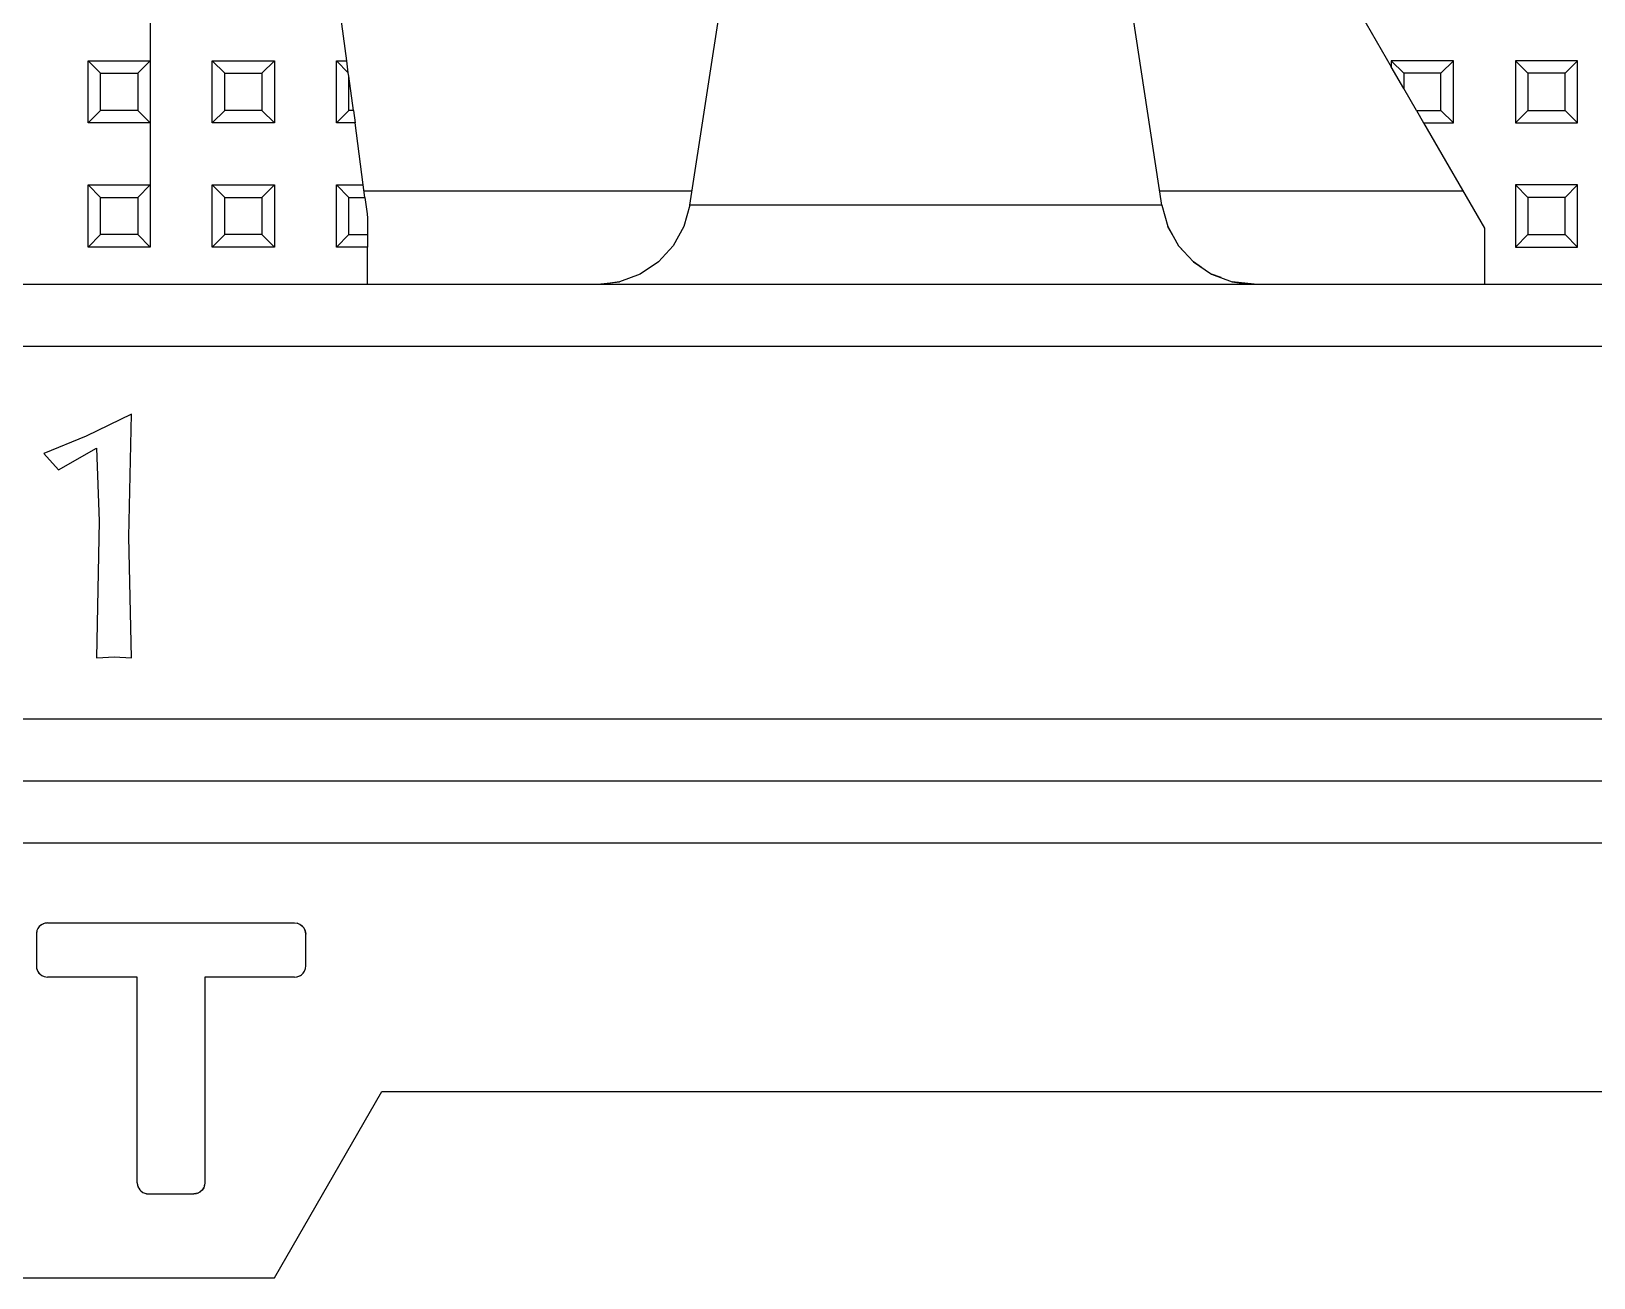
# Model space of a CAD drawing. Header units: millimetres. Extents: x 0 to 125, y 0 to 180.
# Drawn here: x 30.23 to 55.41, y 126.8 to 146.88 of the extents above; entities that cross this region are included whole.
import ezdxf

# ---------------------------------------------------------------- set-up
doc = ezdxf.new("R2010")
doc.units = ezdxf.units.MM

# ---------------------------------------------------------------- blocks, each defined once
blk = doc.blocks.new('CHINT_7200accf6e0c55f6a13e2ec68f27ea84_FACE_0')
at = {"color": 7, "linetype": 'CONTINUOUS', "true_color": 0x40d9ff}
for p, q in [((32.15, 161.4), (32.15, 144.4)), ((40.846, 144.072), (41.611, 149.046)), ((48.454, 144.072), (47.689, 149.046)), ((51.15, 148.034), (52.15, 146.302)), ((35.317, 146.4), (35.183, 147.4)), ((31.35, 146.2), (31.15, 146.4)), ((31.15, 145.4), (31.15, 146.4)), ((31.15, 146.4), (32.15, 146.4)), ((31.95, 146.2), (32.15, 146.4)), ((32.15, 146.4), (32.15, 145.4)), ((33.35, 146.2), (33.15, 146.4)), ((33.15, 145.4), (33.15, 146.4)), ((33.15, 146.4), (34.15, 146.4)), ((33.95, 146.2), (34.15, 146.4)), ((34.15, 146.4), (34.15, 145.4)), ((35.342, 146.208), (35.15, 146.4)), ((35.15, 145.4), (35.15, 146.4)), ((35.15, 146.4), (35.317, 146.4)), ((35.342, 146.208), (35.317, 146.4)), ((52.35, 146.2), (52.15, 146.4)), ((52.15, 146.4), (52.15, 146.302)), ((53.15, 146.4), (52.15, 146.4)), ((52.35, 145.956), (52.15, 146.302)), ((52.95, 146.2), (53.15, 146.4)), ((53.15, 145.4), (53.15, 146.4)), ((54.35, 146.2), (54.15, 146.4)), ((55.15, 146.4), (54.15, 146.4)), ((54.15, 146.4), (54.15, 145.4)), ((54.95, 146.2), (55.15, 146.4)), ((55.15, 145.4), (55.15, 146.4)), ((31.35, 146.2), (31.95, 146.2)), ((31.35, 145.6), (31.35, 146.2)), ((31.95, 146.2), (31.95, 145.6)), ((33.35, 146.2), (33.95, 146.2)), ((33.35, 145.6), (33.35, 146.2)), ((33.95, 146.2), (33.95, 145.6)), ((35.35, 146.15), (35.342, 146.208)), ((35.35, 145.6), (35.35, 146.15)), ((35.423, 145.6), (35.35, 146.15)), ((52.95, 146.2), (52.35, 146.2)), ((52.35, 146.2), (52.35, 145.956)), ((52.95, 145.6), (52.95, 146.2)), ((54.95, 146.2), (54.35, 146.2)), ((54.35, 146.2), (54.35, 145.6)), ((54.95, 145.6), (54.95, 146.2)), ((52.555, 145.6), (52.35, 145.956)), ((31.35, 145.6), (31.15, 145.4)), ((31.95, 145.6), (31.35, 145.6)), ((31.95, 145.6), (32.15, 145.4)), ((33.35, 145.6), (33.15, 145.4)), ((33.95, 145.6), (33.35, 145.6)), ((33.95, 145.6), (34.15, 145.4)), ((35.35, 145.6), (35.15, 145.4)), ((35.423, 145.6), (35.35, 145.6)), ((35.423, 145.6), (35.45, 145.4)), ((52.555, 145.6), (52.95, 145.6)), ((52.95, 145.6), (53.15, 145.4)), ((54.35, 145.6), (54.15, 145.4)), ((54.35, 145.6), (54.95, 145.6)), ((54.95, 145.6), (55.15, 145.4)), ((32.15, 145.4), (31.15, 145.4)), ((34.15, 145.4), (33.15, 145.4)), ((35.45, 145.4), (35.15, 145.4)), ((35.583, 144.4), (35.45, 145.4)), ((54.15, 145.4), (55.15, 145.4)), ((31.35, 144.2), (31.15, 144.4)), ((31.15, 143.4), (31.15, 144.4)), ((31.15, 144.4), (32.15, 144.4)), ((31.95, 144.2), (32.15, 144.4)), ((32.15, 144.4), (32.15, 143.4)), ((33.35, 144.2), (33.15, 144.4)), ((33.15, 143.4), (33.15, 144.4)), ((33.15, 144.4), (34.15, 144.4)), ((33.95, 144.2), (34.15, 144.4)), ((34.15, 144.4), (34.15, 143.4)), ((35.35, 144.2), (35.15, 144.4)), ((35.15, 143.4), (35.15, 144.4)), ((35.15, 144.4), (35.583, 144.4)), ((40.881, 144.3), (35.597, 144.3)), ((53.306, 144.3), (48.419, 144.3)), ((54.35, 144.2), (54.15, 144.4)), ((55.15, 144.4), (54.15, 144.4)), ((54.15, 144.4), (54.15, 143.4)), ((54.95, 144.2), (55.15, 144.4)), ((55.15, 143.4), (55.15, 144.4)), ((31.35, 144.2), (31.95, 144.2)), ((31.35, 143.6), (31.35, 144.2)), ((31.95, 144.2), (31.95, 143.6)), ((33.35, 144.2), (33.95, 144.2)), ((33.35, 143.6), (33.35, 144.2)), ((33.95, 144.2), (33.95, 143.6)), ((35.35, 143.6), (35.35, 144.2)), ((54.95, 144.2), (54.35, 144.2)), ((54.35, 144.2), (54.35, 143.6)), ((54.95, 143.6), (54.95, 144.2)), ((31.35, 143.6), (31.15, 143.4)), ((31.95, 143.6), (31.35, 143.6)), ((31.95, 143.6), (32.15, 143.4)), ((33.35, 143.6), (33.15, 143.4)), ((33.95, 143.6), (33.35, 143.6)), ((33.95, 143.6), (34.15, 143.4)), ((35.35, 143.6), (35.15, 143.4)), ((48.621, 143.601), (48.549, 143.731)), ((54.35, 143.6), (54.15, 143.4)), ((54.35, 143.6), (54.95, 143.6)), ((54.95, 143.6), (55.15, 143.4)), ((32.15, 143.4), (31.15, 143.4)), ((34.15, 143.4), (33.15, 143.4)), ((35.65, 143.4), (35.15, 143.4)), ((35.65, 142.8), (35.65, 143.4)), ((48.826, 143.307), (48.721, 143.422)), ((54.15, 143.4), (55.15, 143.4)), ((49.093, 143.073), (48.96, 143.162)), ((39.363, 142.8), (39.714, 142.842)), ((49.406, 142.908), (49.254, 142.964)), ((49.937, 142.8), (49.586, 142.842)), ((30.387, 132.477), (30.362, 132.455)), ((30.417, 132.495), (30.396, 132.483)), ((30.458, 132.51), (30.426, 132.499)), ((30.495, 132.514), (30.459, 132.51)), ((34.527, 132.505), (34.515, 132.509)), ((34.569, 132.486), (34.551, 132.496)), ((34.603, 132.46), (34.587, 132.474)), ((34.629, 132.426), (34.617, 132.444)), ((34.648, 132.384), (34.639, 132.408)), ((34.656, 132.334), (34.652, 132.372)), ((30.319, 131.784), (30.329, 131.752)), ((30.333, 131.743), (30.346, 131.722)), ((30.351, 131.713), (30.374, 131.688)), ((34.603, 131.695), (34.617, 131.71)), ((34.629, 131.728), (34.639, 131.747)), ((34.648, 131.771), (34.652, 131.783)), ((30.438, 131.65), (30.495, 131.641)), ((34.477, 131.641), (34.515, 131.646)), ((34.527, 131.649), (34.551, 131.658)), ((34.569, 131.668), (34.587, 131.68)), ((31.94, 128.33), (31.944, 128.294)), ((31.944, 128.293), (31.955, 128.262)), ((31.959, 128.253), (31.971, 128.231)), ((31.977, 128.223), (31.999, 128.197)), ((32.901, 128.158), (32.925, 128.167)), ((32.944, 128.178), (32.962, 128.189)), ((32.977, 128.204), (32.992, 128.22)), ((33.004, 128.237), (33.014, 128.256)), ((33.023, 128.28), (33.026, 128.292))]:
    blk.add_line(p, q, dxfattribs=at)
for points in [[(52.555, 145.6), (52.671, 145.4), (53.15, 145.4)], [(52.671, 145.4), (53.65, 143.704), (53.65, 142.8)], [(35.35, 144.2), (35.61, 144.2), (35.583, 144.4)], [(35.61, 144.2), (35.646, 143.933), (35.648, 143.911), (35.65, 143.889), (35.65, 143.867), (35.65, 143.6)], [(40.846, 144.072), (40.751, 143.731), (40.579, 143.422), (40.34, 143.162), (40.046, 142.965), (39.714, 142.842), (39.453, 142.8)], [(48.454, 144.072), (48.359, 144.072), (48.078, 144.072), (47.624, 144.072), (47.022, 144.072), (46.301, 144.072), (45.497, 144.072), (44.65, 144.072), (43.803, 144.072), (42.999, 144.072), (42.278, 144.072), (41.676, 144.072), (41.222, 144.072), (40.941, 144.072), (40.846, 144.072)], [(48.454, 144.072), (48.549, 143.731), (48.721, 143.422), (48.96, 143.162), (49.254, 142.964), (49.586, 142.842), (49.847, 142.8)], [(35.35, 143.6), (35.65, 143.6), (35.65, 143.4)], [(15.4, 142.8), (109.9, 142.8), (109.9, 141.8), (15.4, 141.8), (15.4, 142.8)], [(31.386, 136.791), (31.566, 136.8), (31.85, 136.783), (31.804, 138.733), (31.85, 140.711), (31.115, 140.353), (30.435, 140.076), (30.673, 139.812), (31.283, 140.159), (31.329, 138.985), (31.283, 136.783), (31.386, 136.791)], [(109.9, 134.8), (15.4, 134.8), (15.4, 135.8), (109.9, 135.8), (109.9, 134.8)], [(111.15, 129.8), (111.15, 133.8), (14.15, 133.8), (14.15, 126.8), (34.15, 126.8), (35.882, 129.8), (111.15, 129.8)], [(30.362, 132.455), (30.34, 132.424), (30.324, 132.39)], [(30.495, 132.514), (30.476, 132.513), (30.458, 132.51), (30.431, 132.502), (30.406, 132.49), (30.382, 132.474), (30.362, 132.455)], [(30.495, 132.514), (34.477, 132.514), (34.518, 132.509), (34.558, 132.494), (34.593, 132.47), (34.622, 132.439), (34.643, 132.402), (34.653, 132.368), (34.656, 132.334)], [(30.324, 132.39), (30.315, 132.334), (30.315, 131.821), (30.319, 131.785)], [(30.324, 132.39), (30.318, 132.362), (30.315, 132.334)], [(34.477, 131.641), (34.511, 131.644), (34.545, 131.655), (34.582, 131.675), (34.613, 131.704), (34.637, 131.74), (34.651, 131.78), (34.656, 131.821), (34.656, 132.334)], [(30.315, 131.821), (30.316, 131.802), (30.319, 131.784), (30.327, 131.757), (30.339, 131.732), (30.355, 131.708), (30.374, 131.688)], [(30.374, 131.688), (30.404, 131.666), (30.438, 131.65)], [(30.438, 131.65), (30.466, 131.644), (30.495, 131.641)], [(31.94, 128.33), (31.94, 131.641), (30.495, 131.641)], [(34.477, 131.641), (33.031, 131.641), (33.031, 128.33), (33.026, 128.289), (33.011, 128.249), (32.988, 128.213), (32.956, 128.185), (32.919, 128.164), (32.886, 128.154), (32.851, 128.15)], [(31.94, 128.33), (31.941, 128.312), (31.944, 128.293), (31.952, 128.266), (31.964, 128.241), (31.98, 128.218), (31.999, 128.197)], [(31.999, 128.197), (32.029, 128.175), (32.064, 128.16)], [(32.064, 128.16), (32.12, 128.15), (32.851, 128.15), (32.889, 128.155)], [(32.064, 128.16), (32.092, 128.153), (32.12, 128.15)]]:
    blk.add_lwpolyline(points, dxfattribs=at)
blk = doc.blocks.new('CHINT_7200accf6e0c55f6a13e2ec68f27ea84')
at = {"true_color": 0x40d9ff}
blk.add_blockref('CHINT_7200accf6e0c55f6a13e2ec68f27ea84_FACE_0', (0, 0), dxfattribs=at)

msp = doc.modelspace()

# ---------------------------------------------------------------- block references
at = {"true_color": 0x40d9ff}
msp.add_blockref('CHINT_7200accf6e0c55f6a13e2ec68f27ea84', (0, 0), dxfattribs=at)

doc.saveas('drawing.dxf')
